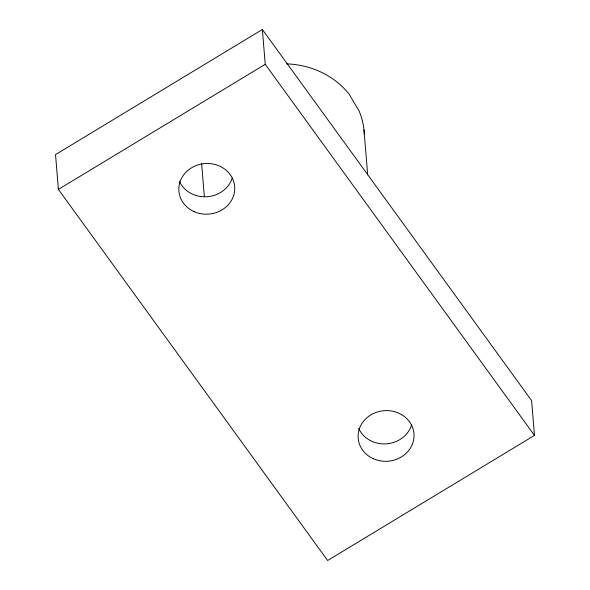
<?xml version="1.0" encoding="UTF-8"?>
<svg xmlns="http://www.w3.org/2000/svg" width="590" height="590" viewBox="0 0 590 590"><rect width="100%" height="100%" fill="white"/><g stroke="black" fill="none" stroke-linecap="round" stroke-linejoin="round"><path stroke-width="0.89" d="M262.366 29.5L55.534 154.595L58.395 189.397L327.634 560.5L534.466 435.405L531.605 400.603L262.366 29.5L265.227 64.303L534.466 435.405M58.395 189.397L265.227 64.303M363.993 129.933L367.688 174.802M201.61 163.356L204.317 196.33M286.666 63.867A82.312 74.539 -4.7 0 1 349.022 94.009L359.133 111.038A82.312 74.539 -4.7 0 1 364.325 134.328M411.569 425.007A27.988 25.341 -4.7 0 1 386.133 443.85A27.988 25.341 -4.7 0 1 358.668 428.347M232.29 177.907A27.988 25.341 -4.7 0 1 206.854 196.75A27.988 25.341 -4.7 0 1 179.39 181.241M373.396 458.747A27.988 25.341 -4.7 0 0 413.996 434.188A27.988 25.341 -4.7 0 0 370.815 414.925A27.988 25.341 -4.7 0 0 373.396 458.747M194.117 211.64A27.988 25.341 -4.7 0 0 234.724 187.082A27.988 25.341 -4.7 0 0 191.536 167.818A27.988 25.341 -4.7 0 0 194.117 211.64"/></g></svg>
